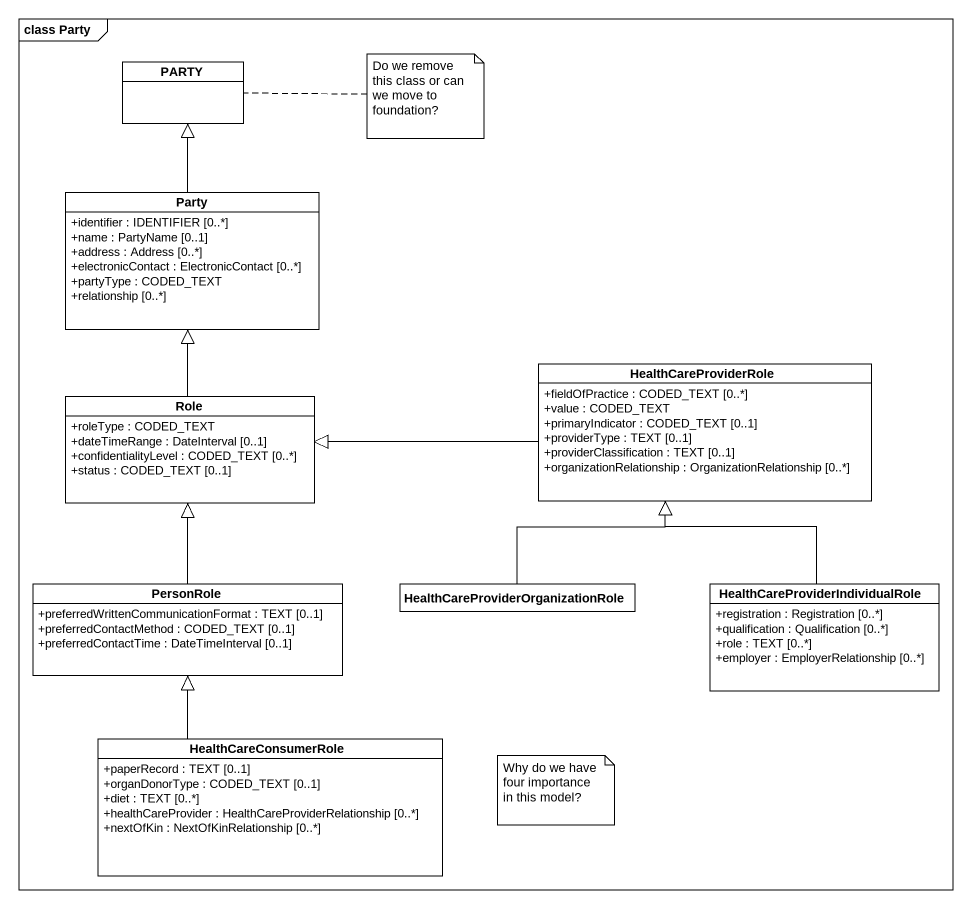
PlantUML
@startuml
mainframe class Party
hide circle
hide empty members
skinparam classAttributeIconSize 0
class PARTY
class Party {
  +identifier : IDENTIFIER [0..*]
  +name : PartyName [0..1]
  +address : Address [0..*]
  +electronicContact : ElectronicContact [0..*]
  +partyType : CODED_TEXT
  +relationship [0..*]
}
class HealthCareProviderRole {
  +fieldOfPractice : CODED_TEXT [0..*]
  +value : CODED_TEXT
  +primaryIndicator : CODED_TEXT [0..1]
  +providerType : TEXT [0..1]
  +providerClassification : TEXT [0..1]
  +organizationRelationship : OrganizationRelationship [0..*]
}
class Role {
  +roleType : CODED_TEXT
  +dateTimeRange : DateInterval [0..1]
  +confidentialityLevel : CODED_TEXT [0..*]
  +status : CODED_TEXT [0..1]
}
class PersonRole {
  +preferredWrittenCommunicationFormat : TEXT [0..1]
  +preferredContactMethod : CODED_TEXT [0..1]
  +preferredContactTime : DateTimeInterval [0..1]
}
class "HealthCareProviderOrganizationRole" as HealthCareProviderOrganizati
class "HealthCareProviderIndividualRole" as HealthCareProviderIndividual {
  +registration : Registration [0..*]
  +qualification : Qualification [0..*]
  +role : TEXT [0..*]
  +employer : EmployerRelationship [0..*]
}
class HealthCareConsumerRole {
  +paperRecord : TEXT [0..1]
  +organDonorType : CODED_TEXT [0..1]
  +diet : TEXT [0..*]
  +healthCareProvider : HealthCareProviderRelationship [0..*]
  +nextOfKin : NextOfKinRelationship [0..*]
}
Party -up-|> PARTY
HealthCareProviderRole -left-|> Role
Role -up-|> Party
PersonRole -up-|> Role
HealthCareProviderOrganizati -up-|> HealthCareProviderRole
HealthCareProviderIndividual -up-|> HealthCareProviderRole
HealthCareConsumerRole -up-|> PersonRole
note right of PARTY : Do we remove this class or can we move to foundation?
note as N2
  Why do we have four importance in this model?
end note
@enduml
